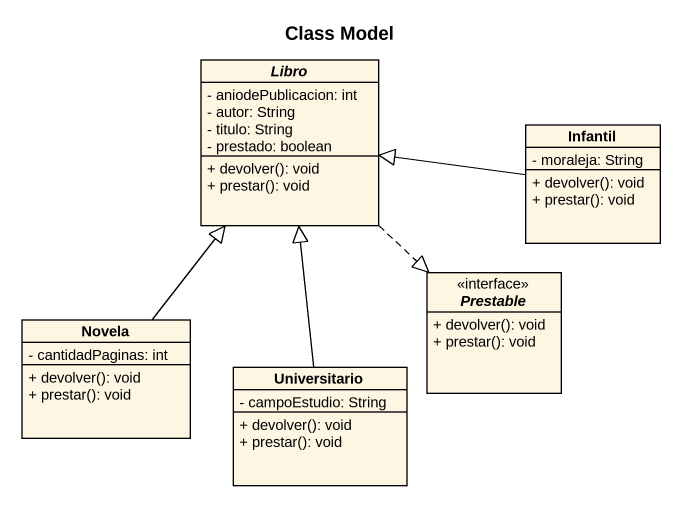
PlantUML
@startuml
title Class Model
hide circle
hide empty members
skinparam classAttributeIconSize 0
abstract class Libro {
  - aniodePublicacion: int
  - autor: String
  - titulo: String
  - prestado: boolean
  + devolver(): void
  + prestar(): void
}
class Infantil {
  - moraleja: String
  + devolver(): void
  + prestar(): void
}
interface Prestable <<interface>> {
  + devolver(): void
  + prestar(): void
}
class Novela {
  - cantidadPaginas: int
  + devolver(): void
  + prestar(): void
}
class Universitario {
  - campoEstudio: String
  + devolver(): void
  + prestar(): void
}
Libro ..|> Prestable
Infantil -left-|> Libro
Novela -up-|> Libro
Universitario -up-|> Libro
@enduml
